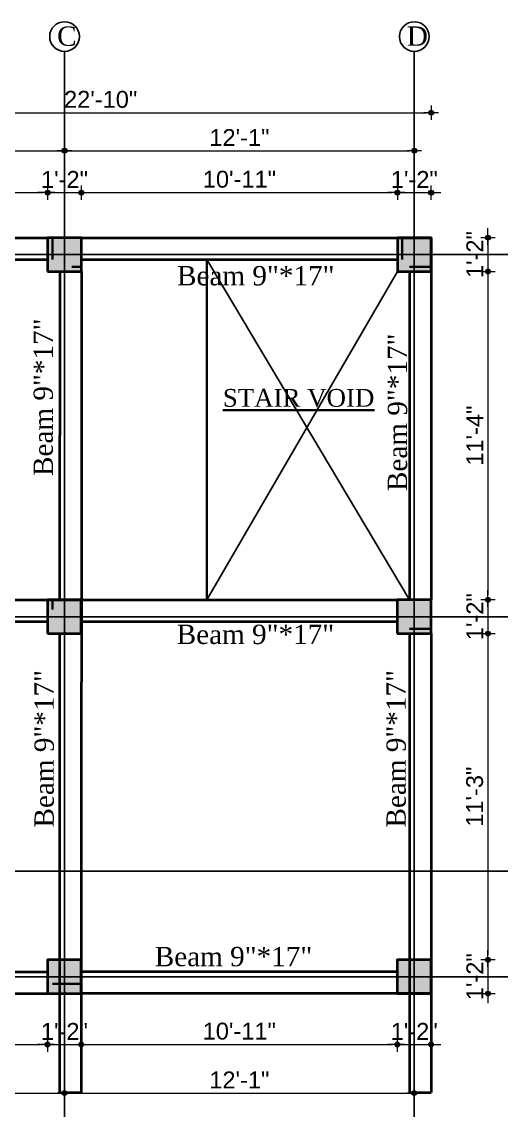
# Model space of a CAD drawing. Header units: inches. Extents: x -12073856 to 12321241, y -1226296 to 1319224.
# Drawn here: x 121883.9 to 122082.6, y 45437.2 to 45888.1 of the extents above; entities that cross this region are included whole.
import ezdxf
from ezdxf.enums import TextEntityAlignment as Align

# ---------------------------------------------------------------- set-up
doc = ezdxf.new("R2010")
doc.units = ezdxf.units.IN
doc.header["$MEASUREMENT"] = 0
doc.header["$PDMODE"] = 35
doc.linetypes.add('CONTINU', pattern=[0])
for name, color, linetype, lineweight in [('1', 7, 'Continuous', 13), ('Break Line', 125, 'CONTINU', 15), ('Column', 181, 'Continuous', 40), ('Hatch', 9, 'Continuous', 9), ('Toilet', 7, 'Continuous', 25), ('WALL SEC', 2, 'Continuous', 35), ('Walls', 11, 'Continuous', 35)]:
    doc.layers.add(name, color=color, linetype=linetype, lineweight=lineweight)
doc.styles.add('ordinary', font='times.ttf')
doc.styles.add('ramon', font='arial.ttf')
doc.dimstyles.new('S8', dxfattribs={"dimtxt": 7, "dimasz": 2, "dimexe": 6, "dimexo": 18, "dimgap": 1.9375, "dimtad": 1, "dimdec": 1, "dimzin": 3, "dimdsep": 46, "dimlunit": 4, "dimtxsty": 'ramon', "dimblk": 'dot 2', "dimcen": 0.09375, "dimse1": 1, "dimse2": 1, "dimclrd": 1, "dimclre": 1, "dimclrt": 256, "dimadec": 0, "dimazin": 0, "dimtfac": 0.75, "dimtdec": 1, "dimtix": 1, "dimtmove": 1, "dimatfit": 3, "dimldrblk": 'DOT', "dimfxl": 1, "dimtolj": 1, "dimtzin": 0, "dimlwd": 9, "dimlwe": 9, "dimarcsym": 0})

# ---------------------------------------------------------------- blocks, each defined once
blk = doc.blocks.new('colm')
at = {"layer": 'Hatch'}
h = blk.add_hatch(color=256, dxfattribs=at)
h.dxf.hatch_style = 1
h.paths.add_polyline_path([(66705.71, 8319.73), (66705.71, 8307.73), (66717.71, 8307.73), (66717.71, 8319.73)])
at = {"layer": 'Column'}
blk.add_lwpolyline([(66705.71, 8307.73), (66717.71, 8307.73), (66717.71, 8319.73), (66705.71, 8319.73)], close=True, dxfattribs=at)
blk = doc.blocks.new('dot1')
at = {"layer": 'Hatch'}
h = blk.add_hatch(color=256, dxfattribs=at)
edge = h.paths.add_edge_path()
edge.add_arc((0, 0), 1, 0, 360)
for p, q in [((3, 0), (-3, 0)), ((0, 3), (0, -3))]:
    blk.add_line(p, q, dxfattribs=at)
blk.add_circle((0, 0), 1, dxfattribs=at)
blk = doc.blocks.new('dot 2')
at = {"layer": 'Hatch', "xscale": 0.5, "yscale": 0.5, "zscale": 0.5}
blk.add_blockref('dot1', (0, 0), dxfattribs=at)
blk = doc.blocks.new('*D1144')
at = {"layer": 'Defpoints', "color": 0, "transparency": 16777216}
for p in [(121894.65, 45817.34), (121793.65, 45798.67), (121894.65, 45798.67)]:
    blk.add_point(p, dxfattribs=at)
at = {"layer": 'Toilet', "color": 1, "lineweight": 9, "transparency": 16777216}
blk.add_line((121795.65, 45817.34), (121892.65, 45817.34), dxfattribs=at)
at = {"layer": 'Toilet', "color": 1, "lineweight": 9, "transparency": 16777216, "xscale": 2, "yscale": 2, "zscale": 2, "rotation": 180}
blk.add_blockref('dot 2', (121793.65, 45817.34), dxfattribs=at)
at = {"layer": 'Toilet', "color": 1, "lineweight": 9, "transparency": 16777216, "xscale": 2, "yscale": 2, "zscale": 2}
blk.add_blockref('dot 2', (121894.65, 45817.34), dxfattribs=at)
at = {"layer": 'Toilet', "transparency": 16777216, "insert": (121844.15, 45822.86), "char_height": 7, "attachment_point": 5, "style": 'ramon'}
blk.add_mtext('\\A1;8\'-5"', dxfattribs=at)
blk = doc.blocks.new('_Dot')
at = {"color": 0, "lineweight": -2}
blk.add_line((-0.5, 0), (-1, 0), dxfattribs=at)
at = {"color": 0, "const_width": 0.5}
blk.add_lwpolyline([(-0.25, 0, 1), (0.25, 0, 1)], format="xyb", close=True, dxfattribs=at)
blk = doc.blocks.new('*D1145')
at = {"layer": 'Defpoints', "color": 0, "transparency": 16777216}
for p in [(121908.65, 45817.34), (121894.65, 45798.67), (121908.65, 45798.67)]:
    blk.add_point(p, dxfattribs=at)
at = {"layer": 'Toilet', "color": 1, "lineweight": 9, "transparency": 16777216}
for p, q in [((121892.65, 45817.34), (121890.65, 45817.34)), ((121894.65, 45817.34), (121908.65, 45817.34)), ((121910.65, 45817.34), (121912.65, 45817.34))]:
    blk.add_line(p, q, dxfattribs=at)
at = {"layer": 'Toilet', "color": 1, "lineweight": 9, "transparency": 16777216, "xscale": 2, "yscale": 2, "zscale": 2}
blk.add_blockref('dot 2', (121894.65, 45817.34), dxfattribs=at)
at = {"layer": 'Toilet', "color": 1, "lineweight": 9, "transparency": 16777216, "xscale": 2, "yscale": 2, "zscale": 2, "rotation": 180}
blk.add_blockref('dot 2', (121908.65, 45817.34), dxfattribs=at)
at = {"layer": 'Toilet', "transparency": 16777216, "insert": (121901.65, 45822.8), "char_height": 7, "attachment_point": 5, "style": 'ramon'}
blk.add_mtext('\\A1;1\'-2"', dxfattribs=at)
blk = doc.blocks.new('*D1146')
at = {"layer": 'Defpoints', "color": 0, "transparency": 16777216}
for p in [(122039.59, 45817.34), (121908.65, 45798.67), (122039.59, 45798.67)]:
    blk.add_point(p, dxfattribs=at)
at = {"layer": 'Toilet', "color": 1, "lineweight": 9, "transparency": 16777216}
blk.add_line((121910.65, 45817.34), (122037.59, 45817.34), dxfattribs=at)
at = {"layer": 'Toilet', "color": 1, "lineweight": 9, "transparency": 16777216, "xscale": 2, "yscale": 2, "zscale": 2, "rotation": 180}
blk.add_blockref('dot 2', (121908.65, 45817.34), dxfattribs=at)
at = {"layer": 'Toilet', "color": 1, "lineweight": 9, "transparency": 16777216, "xscale": 2, "yscale": 2, "zscale": 2}
blk.add_blockref('dot 2', (122039.59, 45817.34), dxfattribs=at)
at = {"layer": 'Toilet', "transparency": 16777216, "insert": (121974.12, 45822.86), "char_height": 7, "attachment_point": 5, "style": 'ramon'}
blk.add_mtext('\\A1;10\'-11"', dxfattribs=at)
blk = doc.blocks.new('*D1147')
at = {"layer": 'Defpoints', "color": 0, "transparency": 16777216}
for p in [(122053.59, 45817.34), (122039.59, 45798.67), (122053.59, 45798.67)]:
    blk.add_point(p, dxfattribs=at)
at = {"layer": 'Toilet', "color": 1, "lineweight": 9, "transparency": 16777216}
for p, q in [((122037.59, 45817.34), (122035.59, 45817.34)), ((122039.59, 45817.34), (122053.59, 45817.34)), ((122055.59, 45817.34), (122057.59, 45817.34))]:
    blk.add_line(p, q, dxfattribs=at)
at = {"layer": 'Toilet', "color": 1, "lineweight": 9, "transparency": 16777216, "xscale": 2, "yscale": 2, "zscale": 2}
blk.add_blockref('dot 2', (122039.59, 45817.34), dxfattribs=at)
at = {"layer": 'Toilet', "color": 1, "lineweight": 9, "transparency": 16777216, "xscale": 2, "yscale": 2, "zscale": 2, "rotation": 180}
blk.add_blockref('dot 2', (122053.59, 45817.34), dxfattribs=at)
at = {"layer": 'Toilet', "transparency": 16777216, "insert": (122046.59, 45822.8), "char_height": 7, "attachment_point": 5, "style": 'ramon'}
blk.add_mtext('\\A1;1\'-2"', dxfattribs=at)
blk = doc.blocks.new('*D1148')
at = {"layer": 'Defpoints', "color": 0, "transparency": 16777216}
for p in [(121901.65, 45834.71), (121786.65, 45798.67), (121901.65, 45798.67)]:
    blk.add_point(p, dxfattribs=at)
at = {"layer": 'Toilet', "color": 1, "lineweight": 9, "transparency": 16777216}
blk.add_line((121788.65, 45834.71), (121899.65, 45834.71), dxfattribs=at)
at = {"layer": 'Toilet', "color": 1, "lineweight": 9, "transparency": 16777216, "xscale": 2, "yscale": 2, "zscale": 2, "rotation": 180}
blk.add_blockref('dot 2', (121786.65, 45834.71), dxfattribs=at)
at = {"layer": 'Toilet', "color": 1, "lineweight": 9, "transparency": 16777216, "xscale": 2, "yscale": 2, "zscale": 2}
blk.add_blockref('dot 2', (121901.65, 45834.71), dxfattribs=at)
at = {"layer": 'Toilet', "transparency": 16777216, "insert": (121844.15, 45840.22), "char_height": 7, "attachment_point": 5, "style": 'ramon'}
blk.add_mtext('\\A1;9\'-7"', dxfattribs=at)
blk = doc.blocks.new('*D1149')
at = {"layer": 'Defpoints', "color": 0, "transparency": 16777216}
for p in [(122046.59, 45834.71), (121901.65, 45798.67), (122046.59, 45798.67)]:
    blk.add_point(p, dxfattribs=at)
at = {"layer": 'Toilet', "color": 1, "lineweight": 9, "transparency": 16777216}
blk.add_line((121903.65, 45834.71), (122044.59, 45834.71), dxfattribs=at)
at = {"layer": 'Toilet', "color": 1, "lineweight": 9, "transparency": 16777216, "xscale": 2, "yscale": 2, "zscale": 2, "rotation": 180}
blk.add_blockref('dot 2', (121901.65, 45834.71), dxfattribs=at)
at = {"layer": 'Toilet', "color": 1, "lineweight": 9, "transparency": 16777216, "xscale": 2, "yscale": 2, "zscale": 2}
blk.add_blockref('dot 2', (122046.59, 45834.71), dxfattribs=at)
at = {"layer": 'Toilet', "transparency": 16777216, "insert": (121974.12, 45840.16), "char_height": 7, "attachment_point": 5, "style": 'ramon'}
blk.add_mtext('\\A1;12\'-1"', dxfattribs=at)
blk = doc.blocks.new('*D1150')
at = {"layer": 'Defpoints', "color": 0, "transparency": 16777216}
for p in [(122053.59, 45850.43), (121779.65, 45798.67), (122053.59, 45798.67)]:
    blk.add_point(p, dxfattribs=at)
at = {"layer": 'Toilet', "color": 1, "lineweight": 9, "transparency": 16777216}
blk.add_line((121781.65, 45850.43), (122051.59, 45850.43), dxfattribs=at)
at = {"layer": 'Toilet', "color": 1, "lineweight": 9, "transparency": 16777216, "xscale": 2, "yscale": 2, "zscale": 2, "rotation": 180}
blk.add_blockref('dot 2', (121779.65, 45850.43), dxfattribs=at)
at = {"layer": 'Toilet', "color": 1, "lineweight": 9, "transparency": 16777216, "xscale": 2, "yscale": 2, "zscale": 2}
blk.add_blockref('dot 2', (122053.59, 45850.43), dxfattribs=at)
at = {"layer": 'Toilet', "transparency": 16777216, "insert": (121916.62, 45855.94), "char_height": 7, "attachment_point": 5, "style": 'ramon'}
blk.add_mtext('\\A1;22\'-10"', dxfattribs=at)
blk = doc.blocks.new('*D1151')
at = {"layer": 'Defpoints', "color": 0, "transparency": 16777216}
for p in [(122053.59, 45798.67), (122053.59, 45784.67), (122077.12, 45784.67)]:
    blk.add_point(p, dxfattribs=at)
at = {"layer": 'Toilet', "color": 1, "lineweight": 9, "transparency": 16777216}
for p, q in [((122077.12, 45800.67), (122077.12, 45802.67)), ((122077.12, 45798.67), (122077.12, 45784.67)), ((122077.12, 45782.67), (122077.12, 45780.67))]:
    blk.add_line(p, q, dxfattribs=at)
at = {"layer": 'Toilet', "color": 1, "lineweight": 9, "transparency": 16777216, "xscale": 2, "yscale": 2, "zscale": 2}
for p, rotation in [((122077.12, 45798.67), 270), ((122077.12, 45784.67), 90)]:
    blk.add_blockref('dot 2', p, dxfattribs=dict(at, rotation=rotation))
at = {"layer": 'Toilet', "transparency": 16777216, "insert": (122071.67, 45791.67), "char_height": 7, "attachment_point": 5, "rotation": 90, "style": 'ramon'}
blk.add_mtext('\\A1;1\'-2"', dxfattribs=at)
blk = doc.blocks.new('*D1466')
at = {"layer": 'Defpoints', "color": 0, "transparency": 16777216}
for p in [(122053.59, 45784.67), (122053.59, 45648.67), (122077.12, 45648.67)]:
    blk.add_point(p, dxfattribs=at)
at = {"layer": 'Toilet', "color": 1, "lineweight": 9, "transparency": 16777216}
blk.add_line((122077.12, 45782.67), (122077.12, 45650.67), dxfattribs=at)
at = {"layer": 'Toilet', "color": 1, "lineweight": 9, "transparency": 16777216, "xscale": 2, "yscale": 2, "zscale": 2}
for p, rotation in [((122077.12, 45784.67), 90), ((122077.12, 45648.67), 270)]:
    blk.add_blockref('dot 2', p, dxfattribs=dict(at, rotation=rotation))
at = {"layer": 'Toilet', "transparency": 16777216, "insert": (122071.67, 45716.67), "char_height": 7, "attachment_point": 5, "rotation": 90, "style": 'ramon'}
blk.add_mtext('\\A1;11\'-4"', dxfattribs=at)
blk = doc.blocks.new('*D1467')
at = {"layer": 'Defpoints', "color": 0, "transparency": 16777216}
for p in [(122053.59, 45648.67), (122053.54, 45634.67), (122077.12, 45634.67)]:
    blk.add_point(p, dxfattribs=at)
at = {"layer": 'Toilet', "color": 1, "lineweight": 9, "transparency": 16777216}
for p, q in [((122077.12, 45650.67), (122077.12, 45652.67)), ((122077.12, 45648.67), (122077.12, 45634.67)), ((122077.12, 45632.67), (122077.12, 45630.67))]:
    blk.add_line(p, q, dxfattribs=at)
at = {"layer": 'Toilet', "color": 1, "lineweight": 9, "transparency": 16777216, "xscale": 2, "yscale": 2, "zscale": 2}
for p, rotation in [((122077.12, 45648.67), 270), ((122077.12, 45634.67), 90)]:
    blk.add_blockref('dot 2', p, dxfattribs=dict(at, rotation=rotation))
at = {"layer": 'Toilet', "transparency": 16777216, "insert": (122071.67, 45641.67), "char_height": 7, "attachment_point": 5, "rotation": 90, "style": 'ramon'}
blk.add_mtext('\\A1;1\'-2"', dxfattribs=at)
blk = doc.blocks.new('*D1152')
at = {"layer": 'Defpoints', "color": 0, "transparency": 16777216}
for p in [(122053.54, 45634.67), (122053.54, 45499.53), (122077.12, 45499.53)]:
    blk.add_point(p, dxfattribs=at)
at = {"layer": 'Toilet', "color": 1, "lineweight": 9, "transparency": 16777216}
blk.add_line((122077.12, 45632.67), (122077.12, 45501.53), dxfattribs=at)
at = {"layer": 'Toilet', "color": 1, "lineweight": 9, "transparency": 16777216, "xscale": 2, "yscale": 2, "zscale": 2}
for p, rotation in [((122077.12, 45634.67), 90), ((122077.12, 45499.53), 270)]:
    blk.add_blockref('dot 2', p, dxfattribs=dict(at, rotation=rotation))
at = {"layer": 'Toilet', "transparency": 16777216, "insert": (122071.61, 45567.1), "char_height": 7, "attachment_point": 5, "rotation": 90, "style": 'ramon'}
blk.add_mtext('\\A1;11\'-3"', dxfattribs=at)
blk = doc.blocks.new('*D1153')
at = {"layer": 'Defpoints', "color": 0, "transparency": 16777216}
for p in [(122053.54, 45499.53), (122053.54, 45485.53), (122077.12, 45485.53)]:
    blk.add_point(p, dxfattribs=at)
at = {"layer": 'Toilet', "color": 1, "lineweight": 9, "transparency": 16777216}
for p, q in [((122077.12, 45501.53), (122077.12, 45503.53)), ((122077.12, 45499.53), (122077.12, 45485.53)), ((122077.12, 45483.53), (122077.12, 45481.53))]:
    blk.add_line(p, q, dxfattribs=at)
at = {"layer": 'Toilet', "color": 1, "lineweight": 9, "transparency": 16777216, "xscale": 2, "yscale": 2, "zscale": 2}
for p, rotation in [((122077.12, 45499.53), 270), ((122077.12, 45485.53), 90)]:
    blk.add_blockref('dot 2', p, dxfattribs=dict(at, rotation=rotation))
at = {"layer": 'Toilet', "transparency": 16777216, "insert": (122071.67, 45492.53), "char_height": 7, "attachment_point": 5, "rotation": 90, "style": 'ramon'}
blk.add_mtext('\\A1;1\'-2"', dxfattribs=at)
blk = doc.blocks.new('*D1154')
at = {"layer": 'Defpoints', "color": 0, "transparency": 16777216}
for p in [(122053.54, 45641.67), (122103.16, 45641.67), (122053.54, 45492.53)]:
    blk.add_point(p, dxfattribs=at)
at = {"layer": 'Toilet', "color": 1, "lineweight": 9, "transparency": 16777216}
blk.add_line((122103.16, 45494.53), (122103.16, 45639.67), dxfattribs=at)
at = {"layer": 'Toilet', "color": 1, "lineweight": 9, "transparency": 16777216, "xscale": 2, "yscale": 2, "zscale": 2}
for p, rotation in [((122103.16, 45641.67), 90), ((122103.16, 45492.53), 270)]:
    blk.add_blockref('dot 2', p, dxfattribs=dict(at, rotation=rotation))
at = {"layer": 'Toilet', "transparency": 16777216, "insert": (122097.65, 45567.1), "char_height": 7, "attachment_point": 5, "rotation": 90, "style": 'ramon'}
blk.add_mtext('\\A1;12\'-5"', dxfattribs=at)
blk = doc.blocks.new('*D1155')
at = {"layer": 'Defpoints', "color": 0, "transparency": 16777216}
for p in [(122053.59, 45791.67), (122103.16, 45791.67), (122053.54, 45641.67)]:
    blk.add_point(p, dxfattribs=at)
at = {"layer": 'Toilet', "color": 1, "lineweight": 9, "transparency": 16777216}
blk.add_line((122103.16, 45643.67), (122103.16, 45789.67), dxfattribs=at)
at = {"layer": 'Toilet', "color": 1, "lineweight": 9, "transparency": 16777216, "xscale": 2, "yscale": 2, "zscale": 2}
for p, rotation in [((122103.16, 45791.67), 90), ((122103.16, 45641.67), 270)]:
    blk.add_blockref('dot 2', p, dxfattribs=dict(at, rotation=rotation))
at = {"layer": 'Toilet', "transparency": 16777216, "insert": (122097.65, 45716.67), "char_height": 7, "attachment_point": 5, "rotation": 90, "style": 'ramon'}
blk.add_mtext('\\A1;12\'-6"', dxfattribs=at)
blk = doc.blocks.new('*D1156')
at = {"layer": 'Defpoints', "color": 0, "transparency": 16777216}
for p in [(122053.59, 45798.67), (122053.59, 45485.53), (122121.72, 45485.53)]:
    blk.add_point(p, dxfattribs=at)
at = {"layer": 'Toilet', "color": 1, "lineweight": 9, "transparency": 16777216}
blk.add_line((122121.72, 45796.67), (122121.72, 45487.53), dxfattribs=at)
at = {"layer": 'Toilet', "color": 1, "lineweight": 9, "transparency": 16777216, "xscale": 2, "yscale": 2, "zscale": 2}
for p, rotation in [((122121.72, 45798.67), 90), ((122121.72, 45485.53), 270)]:
    blk.add_blockref('dot 2', p, dxfattribs=dict(at, rotation=rotation))
at = {"layer": 'Toilet', "transparency": 16777216, "insert": (122116.21, 45642.1), "char_height": 7, "attachment_point": 5, "rotation": 90, "style": 'ramon'}
blk.add_mtext('\\A1;26\'-1"', dxfattribs=at)
blk = doc.blocks.new('*D1158')
at = {"layer": 'Defpoints', "color": 0, "transparency": 16777216}
for p in [(121780.71, 45485.53), (121894.59, 45485.53), (121894.59, 45464.43)]:
    blk.add_point(p, dxfattribs=at)
at = {"layer": 'Toilet', "color": 1, "lineweight": 9, "transparency": 16777216}
blk.add_line((121782.71, 45464.43), (121892.59, 45464.43), dxfattribs=at)
at = {"layer": 'Toilet', "color": 1, "lineweight": 9, "transparency": 16777216, "xscale": 2, "yscale": 2, "zscale": 2, "rotation": 180}
blk.add_blockref('dot 2', (121780.71, 45464.43), dxfattribs=at)
at = {"layer": 'Toilet', "color": 1, "lineweight": 9, "transparency": 16777216, "xscale": 2, "yscale": 2, "zscale": 2}
blk.add_blockref('dot 2', (121894.59, 45464.43), dxfattribs=at)
at = {"layer": 'Toilet', "transparency": 16777216, "insert": (121837.65, 45469.94), "char_height": 7, "attachment_point": 5, "style": 'ramon'}
blk.add_mtext('\\A1;9\'-6"', dxfattribs=at)
blk = doc.blocks.new('*D1159')
at = {"layer": 'Defpoints', "color": 0, "transparency": 16777216}
for p in [(121894.59, 45485.53), (121908.59, 45485.53), (121908.59, 45464.43)]:
    blk.add_point(p, dxfattribs=at)
at = {"layer": 'Toilet', "color": 1, "lineweight": 9, "transparency": 16777216}
for p, q in [((121892.59, 45464.43), (121890.59, 45464.43)), ((121894.59, 45464.43), (121908.59, 45464.43)), ((121910.59, 45464.43), (121912.59, 45464.43))]:
    blk.add_line(p, q, dxfattribs=at)
at = {"layer": 'Toilet', "color": 1, "lineweight": 9, "transparency": 16777216, "xscale": 2, "yscale": 2, "zscale": 2}
blk.add_blockref('dot 2', (121894.59, 45464.43), dxfattribs=at)
at = {"layer": 'Toilet', "color": 1, "lineweight": 9, "transparency": 16777216, "xscale": 2, "yscale": 2, "zscale": 2, "rotation": 180}
blk.add_blockref('dot 2', (121908.59, 45464.43), dxfattribs=at)
at = {"layer": 'Toilet', "transparency": 16777216, "insert": (121901.59, 45469.88), "char_height": 7, "attachment_point": 5, "style": 'ramon'}
blk.add_mtext('\\A1;1\'-2"', dxfattribs=at)
blk = doc.blocks.new('*D1160')
at = {"layer": 'Defpoints', "color": 0, "transparency": 16777216}
for p in [(121908.59, 45485.53), (122039.54, 45485.53), (122039.54, 45464.43)]:
    blk.add_point(p, dxfattribs=at)
at = {"layer": 'Toilet', "color": 1, "lineweight": 9, "transparency": 16777216}
blk.add_line((121910.59, 45464.43), (122037.54, 45464.43), dxfattribs=at)
at = {"layer": 'Toilet', "color": 1, "lineweight": 9, "transparency": 16777216, "xscale": 2, "yscale": 2, "zscale": 2, "rotation": 180}
blk.add_blockref('dot 2', (121908.59, 45464.43), dxfattribs=at)
at = {"layer": 'Toilet', "color": 1, "lineweight": 9, "transparency": 16777216, "xscale": 2, "yscale": 2, "zscale": 2}
blk.add_blockref('dot 2', (122039.54, 45464.43), dxfattribs=at)
at = {"layer": 'Toilet', "transparency": 16777216, "insert": (121974.07, 45469.94), "char_height": 7, "attachment_point": 5, "style": 'ramon'}
blk.add_mtext('\\A1;10\'-11"', dxfattribs=at)
blk = doc.blocks.new('*D1161')
at = {"layer": 'Defpoints', "color": 0, "transparency": 16777216}
for p in [(122039.54, 45485.53), (122053.54, 45485.53), (122053.54, 45464.43)]:
    blk.add_point(p, dxfattribs=at)
at = {"layer": 'Toilet', "color": 1, "lineweight": 9, "transparency": 16777216}
for p, q in [((122037.54, 45464.43), (122035.54, 45464.43)), ((122039.54, 45464.43), (122053.54, 45464.43)), ((122055.54, 45464.43), (122057.54, 45464.43))]:
    blk.add_line(p, q, dxfattribs=at)
at = {"layer": 'Toilet', "color": 1, "lineweight": 9, "transparency": 16777216, "xscale": 2, "yscale": 2, "zscale": 2}
blk.add_blockref('dot 2', (122039.54, 45464.43), dxfattribs=at)
at = {"layer": 'Toilet', "color": 1, "lineweight": 9, "transparency": 16777216, "xscale": 2, "yscale": 2, "zscale": 2, "rotation": 180}
blk.add_blockref('dot 2', (122053.54, 45464.43), dxfattribs=at)
at = {"layer": 'Toilet', "transparency": 16777216, "insert": (122046.54, 45469.88), "char_height": 7, "attachment_point": 5, "style": 'ramon'}
blk.add_mtext('\\A1;1\'-2"', dxfattribs=at)
blk = doc.blocks.new('*D1162')
at = {"layer": 'Defpoints', "color": 0, "transparency": 16777216}
for p in [(121773.71, 45485.53), (121901.65, 45485.53), (121901.65, 45444.32)]:
    blk.add_point(p, dxfattribs=at)
at = {"layer": 'Toilet', "color": 1, "lineweight": 9, "transparency": 16777216}
blk.add_line((121775.71, 45444.32), (121899.65, 45444.32), dxfattribs=at)
at = {"layer": 'Toilet', "color": 1, "lineweight": 9, "transparency": 16777216, "xscale": 2, "yscale": 2, "zscale": 2, "rotation": 180}
blk.add_blockref('dot 2', (121773.71, 45444.32), dxfattribs=at)
at = {"layer": 'Toilet', "color": 1, "lineweight": 9, "transparency": 16777216, "xscale": 2, "yscale": 2, "zscale": 2}
blk.add_blockref('dot 2', (121901.65, 45444.32), dxfattribs=at)
at = {"layer": 'Toilet', "transparency": 16777216, "insert": (121837.68, 45449.83), "char_height": 7, "attachment_point": 5, "style": 'ramon'}
blk.add_mtext('\\A1;10\'-8"', dxfattribs=at)
blk = doc.blocks.new('*D1163')
at = {"layer": 'Defpoints', "color": 0, "transparency": 16777216}
for p in [(121901.65, 45485.53), (122046.54, 45485.53), (122046.54, 45444.32)]:
    blk.add_point(p, dxfattribs=at)
at = {"layer": 'Toilet', "color": 1, "lineweight": 9, "transparency": 16777216}
blk.add_line((121903.65, 45444.32), (122044.54, 45444.32), dxfattribs=at)
at = {"layer": 'Toilet', "color": 1, "lineweight": 9, "transparency": 16777216, "xscale": 2, "yscale": 2, "zscale": 2, "rotation": 180}
blk.add_blockref('dot 2', (121901.65, 45444.32), dxfattribs=at)
at = {"layer": 'Toilet', "color": 1, "lineweight": 9, "transparency": 16777216, "xscale": 2, "yscale": 2, "zscale": 2}
blk.add_blockref('dot 2', (122046.54, 45444.32), dxfattribs=at)
at = {"layer": 'Toilet', "transparency": 16777216, "insert": (121974.09, 45449.77), "char_height": 7, "attachment_point": 5, "style": 'ramon'}
blk.add_mtext('\\A1;12\'-1"', dxfattribs=at)
blk = doc.blocks.new('*D1164')
at = {"layer": 'Defpoints', "color": 0, "transparency": 16777216}
for p in [(121766.71, 45485.53), (122053.54, 45485.53), (122053.54, 45424.07)]:
    blk.add_point(p, dxfattribs=at)
at = {"layer": 'Toilet', "color": 1, "lineweight": 9, "transparency": 16777216}
blk.add_line((121768.71, 45424.07), (122051.54, 45424.07), dxfattribs=at)
at = {"layer": 'Toilet', "color": 1, "lineweight": 9, "transparency": 16777216, "xscale": 2, "yscale": 2, "zscale": 2, "rotation": 180}
blk.add_blockref('dot 2', (121766.71, 45424.07), dxfattribs=at)
at = {"layer": 'Toilet', "color": 1, "lineweight": 9, "transparency": 16777216, "xscale": 2, "yscale": 2, "zscale": 2}
blk.add_blockref('dot 2', (122053.54, 45424.07), dxfattribs=at)
at = {"layer": 'Toilet', "transparency": 16777216, "insert": (121910.13, 45429.59), "char_height": 7, "attachment_point": 5, "style": 'ramon'}
blk.add_mtext('\\A1;23\'-11"', dxfattribs=at)
blk = doc.blocks.new('*D1297')
at = {"layer": 'Defpoints', "color": 0, "transparency": 16777216}
for p in [(123920.36, 45637.44), (123937.7, 45637.44), (121383.39, 45598.44)]:
    blk.add_point(p, dxfattribs=at)
at = {"layer": 'Toilet', "color": 1, "lineweight": 9, "transparency": 16777216}
blk.add_line((123937.7, 45600.44), (123937.7, 45635.44), dxfattribs=at)
at = {"layer": 'Toilet', "color": 1, "lineweight": 9, "transparency": 16777216, "xscale": 2, "yscale": 2, "zscale": 2}
for p, rotation in [((123937.7, 45637.44), 90), ((123937.7, 45598.44), 270)]:
    blk.add_blockref('dot 2', p, dxfattribs=dict(at, rotation=rotation))
at = {"layer": 'Toilet', "transparency": 16777216, "insert": (123932.18, 45617.94), "char_height": 7, "attachment_point": 5, "rotation": 90, "style": 'ramon'}
blk.add_mtext('\\A1;3\'-3"', dxfattribs=at)

msp = doc.modelspace()

# ---------------------------------------------------------------- linework, layer by layer
for p, q in [((121901.65, 45875.48), (121901.65, 45419.93)), ((122046.59, 45875.48), (122046.59, 45419.4)), ((121960.59, 45789.67), (122044.59, 45648.67)), ((121960.59, 45648.67), (122039.59, 45784.67))]:
    msp.add_line(p, q)
at = {"layer": 'Break Line'}
msp.add_line((121904.65, 45648.67), (121908.65, 45648.67), dxfattribs=at)
at = {"layer": 'Column', "color": 1}
for p, q in [((121739.01, 45798.67), (121894.65, 45798.67)), ((121908.65, 45798.67), (122053.59, 45798.67)), ((122053.59, 45798.67), (122053.59, 45648.67)), ((121737.29, 45789.67), (121894.65, 45789.67)), ((121908.65, 45789.67), (122039.59, 45789.67)), ((121899.65, 45784.67), (121899.62, 45648.67)), ((121908.65, 45784.67), (121908.58, 45444.53)), ((122044.59, 45784.67), (122044.59, 45648.67)), ((121710.33, 45648.67), (122039.54, 45648.67)), ((121708.6, 45639.67), (121894.59, 45639.67)), ((121908.59, 45639.67), (122039.54, 45639.67)), ((121899.62, 45634.67), (121899.58, 45444.53)), ((122044.54, 45634.67), (122044.54, 45444.53)), ((122053.54, 45634.67), (122053.54, 45444.53)), ((121705.66, 45494.53), (121894.59, 45494.53)), ((122039.54, 45494.53), (121908.59, 45494.53)), ((121713.53, 45485.53), (121894.59, 45485.53)), ((122053.54, 45485.53), (121908.59, 45485.53)), ((121899.58, 45444.53), (121908.58, 45444.53)), ((122044.54, 45444.53), (122053.54, 45444.53))]:
    msp.add_line(p, q, dxfattribs=at)
at = {"layer": 'Toilet'}
for p, q in [((121623.76, 45791.67), (122135.59, 45791.67)), ((121623.76, 45641.67), (122135.59, 45641.67)), ((121623.76, 45536.26), (122135.59, 45536.26)), ((121623.76, 45492.53), (122135.59, 45492.53))]:
    msp.add_line(p, q, dxfattribs=at)
for centre in [(121901.65, 45881.97), (122046.59, 45881.97)]:
    msp.add_circle(centre, 6.15, dxfattribs=at)
at = {"layer": 'Walls'}
for p, q in [((121896.65, 45789.67), (121896.65, 45798.67)), ((121908.65, 45789.67), (121908.65, 45798.67)), ((122041.59, 45789.67), (122041.59, 45798.67)), ((121960.59, 45789.67), (121960.59, 45687.67)), ((121960.59, 45789.67), (121960.59, 45648.67)), ((121904.65, 45786.67), (121908.65, 45786.67)), ((122044.59, 45786.67), (122053.59, 45786.67)), ((121896.65, 45644.67), (121896.65, 45648.67)), ((121908.65, 45644.67), (121908.65, 45648.67)), ((122044.59, 45648.67), (122053.59, 45648.67)), ((122044.59, 45636.67), (122053.59, 45636.67)), ((121896.65, 45489.53), (121908.65, 45489.53))]:
    msp.add_line(p, q, dxfattribs=at)

# ---------------------------------------------------------------- block references
at = {"layer": 'Column', "xscale": 1.166666666671517, "yscale": 1.166666666671517, "zscale": 1.166666666668081}
for p in [(44216.27, 36092.32), (44071.27, 35942.32), (44216.22, 35942.32), (44071.27, 35793.18), (44216.22, 35793.18)]:
    msp.add_blockref('colm', p, dxfattribs=at)
at = {"layer": 'Toilet', "xscale": 1.166666666671517, "yscale": 1.166666666671517, "zscale": 1.166666666668081}
msp.add_blockref('colm', (44071.32, 36092.32), dxfattribs=at)

# ---------------------------------------------------------------- texts
at = {"layer": '1', "char_height": 8, "width": 20.1234, "attachment_point": 1, "style": 'ordinary'}
for s, insert in [('C', (121898.56, 45886.18)), ('D', (122043.5, 45886.18))]:
    msp.add_mtext(s, dxfattribs=dict(at, insert=insert))
at = {"layer": '1', "char_height": 8, "attachment_point": 9, "style": 'ordinary'}
for insert in [(122013.52, 45778.81), (122013.39, 45630.24), (122004.3, 45496.76)]:
    msp.add_mtext('Beam 9"*17"', dxfattribs=dict(at, insert=insert))
at = {"layer": '1', "char_height": 8, "attachment_point": 9, "rotation": 90, "style": 'ordinary'}
for insert in [(121896.94, 45765.21), (122043.71, 45758.96), (121897.33, 45619.58), (122043.17, 45619.58)]:
    msp.add_mtext('Beam 9"*17"', dxfattribs=dict(at, insert=insert))
at = {"layer": 'WALL SEC', "color": 0, "style": 'ordinary'}
msp.add_text('%%USTAIR VOID', height=7.3728, dxfattribs=at).set_placement((121998.64, 45732.32), align=Align.MIDDLE_CENTER)

# ---------------------------------------------------------------- dimensions: what is measured, and where the dimension line sits
at = {"layer": 'Toilet'}
for base, p1, p2, picture, middle in [((122053.59, 45850.43), (121779.65, 45798.67), (122053.59, 45798.67), '*D1150', (121916.62, 45855.94)), ((121901.65, 45834.71), (121786.65, 45798.67), (121901.65, 45798.67), '*D1148', (121844.15, 45840.22)), ((122046.59, 45834.71), (121901.65, 45798.67), (122046.59, 45798.67), '*D1149', (121974.12, 45840.16)), ((121894.65, 45817.34), (121793.65, 45798.67), (121894.65, 45798.67), '*D1144', (121844.15, 45822.86)), ((121908.65, 45817.34), (121894.65, 45798.67), (121908.65, 45798.67), '*D1145', (121901.65, 45822.8)), ((122039.59, 45817.34), (121908.65, 45798.67), (122039.59, 45798.67), '*D1146', (121974.12, 45822.86)), ((122053.59, 45817.34), (122039.59, 45798.67), (122053.59, 45798.67), '*D1147', (122046.59, 45822.8)), ((122053.54, 45424.07), (121766.71, 45485.53), (122053.54, 45485.53), '*D1164', (121910.13, 45429.59)), ((121901.65, 45444.32), (121773.71, 45485.53), (121901.65, 45485.53), '*D1162', (121837.68, 45449.83)), ((121894.59, 45464.43), (121780.71, 45485.53), (121894.59, 45485.53), '*D1158', (121837.65, 45469.94)), ((121908.59, 45464.43), (121894.59, 45485.53), (121908.59, 45485.53), '*D1159', (121901.59, 45469.88)), ((122046.54, 45444.32), (121901.65, 45485.53), (122046.54, 45485.53), '*D1163', (121974.09, 45449.77)), ((122039.5393, 45464.429), (121908.5922, 45485.5296), (122039.5393, 45485.5296), '*D1160', (121974.0657, 45469.9406)), ((122053.54, 45464.43), (122039.54, 45485.53), (122053.54, 45485.53), '*D1161', (122046.54, 45469.88))]:
    dim = msp.add_linear_dim(base=base, p1=p1, p2=p2, dimstyle='S8', override={"dimfxl": 2, "dimfxlon": 1, "dimarcsym": 1}, dxfattribs=at)
    dim.commit()
    dim.dimension.update_dxf_attribs({"geometry": picture, "text_midpoint": middle})
for base, p1, p2, picture, middle in [((122077.12, 45784.67), (122053.59, 45798.67), (122053.59, 45784.67), '*D1151', (122071.67, 45791.67)), ((122121.72, 45485.53), (122053.59, 45798.67), (122053.59, 45485.53), '*D1156', (122116.21, 45642.1)), ((122103.16, 45791.67), (122053.54, 45641.67), (122053.59, 45791.67), '*D1155', (122097.65, 45716.67)), ((122077.12, 45648.67), (122053.59, 45784.67), (122053.59, 45648.67), '*D1466', (122071.67, 45716.67)), ((122077.12, 45634.67), (122053.59, 45648.67), (122053.54, 45634.67), '*D1467', (122071.67, 45641.67)), ((123937.7, 45637.44), (121383.39, 45598.44), (123920.36, 45637.44), '*D1297', (123932.18, 45617.94)), ((122103.16, 45641.67), (122053.54, 45492.53), (122053.54, 45641.67), '*D1154', (122097.65, 45567.1)), ((122077.12, 45499.53), (122053.54, 45634.67), (122053.54, 45499.53), '*D1152', (122071.61, 45567.1)), ((122077.12, 45485.53), (122053.54, 45499.53), (122053.54, 45485.53), '*D1153', (122071.67, 45492.53))]:
    dim = msp.add_linear_dim(base=base, p1=p1, p2=p2, angle=90, dimstyle='S8', override={"dimfxl": 2, "dimfxlon": 1, "dimarcsym": 1}, dxfattribs=at)
    dim.commit()
    dim.dimension.update_dxf_attribs({"geometry": picture, "text_midpoint": middle})

doc.saveas('drawing.dxf')
